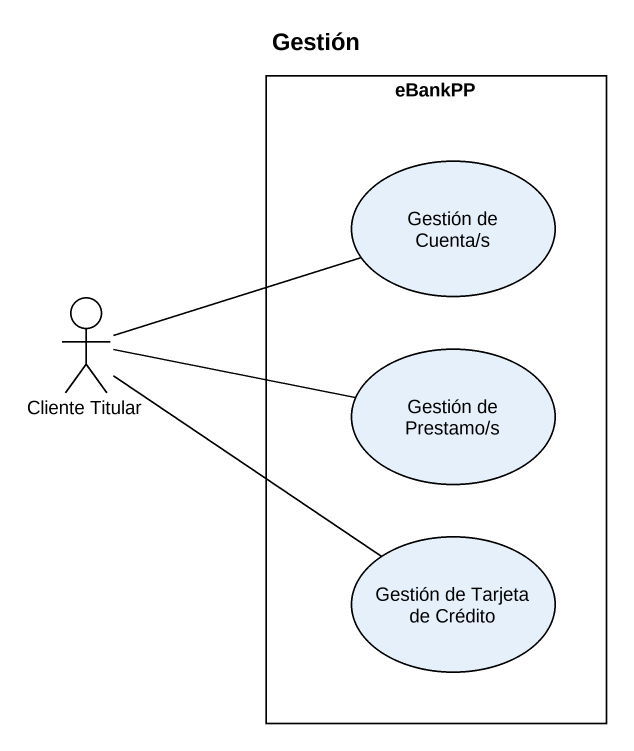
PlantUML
@startuml
title Gestión
rectangle eBankPP {
  usecase "Gestión de Cuenta/s" as Gestión_de_Cuenta_s
  usecase "Gestión de Prestamo/s" as Gestión_de_Prestamo_s
  usecase "Gestión de Tarjeta de Crédito" as Gestión_de_Tarjeta_de
}
actor "Cliente Titular" as Cliente_Titular
Cliente_Titular -right- Gestión_de_Cuenta_s
Cliente_Titular -right- Gestión_de_Prestamo_s
Cliente_Titular -- Gestión_de_Tarjeta_de
@enduml
